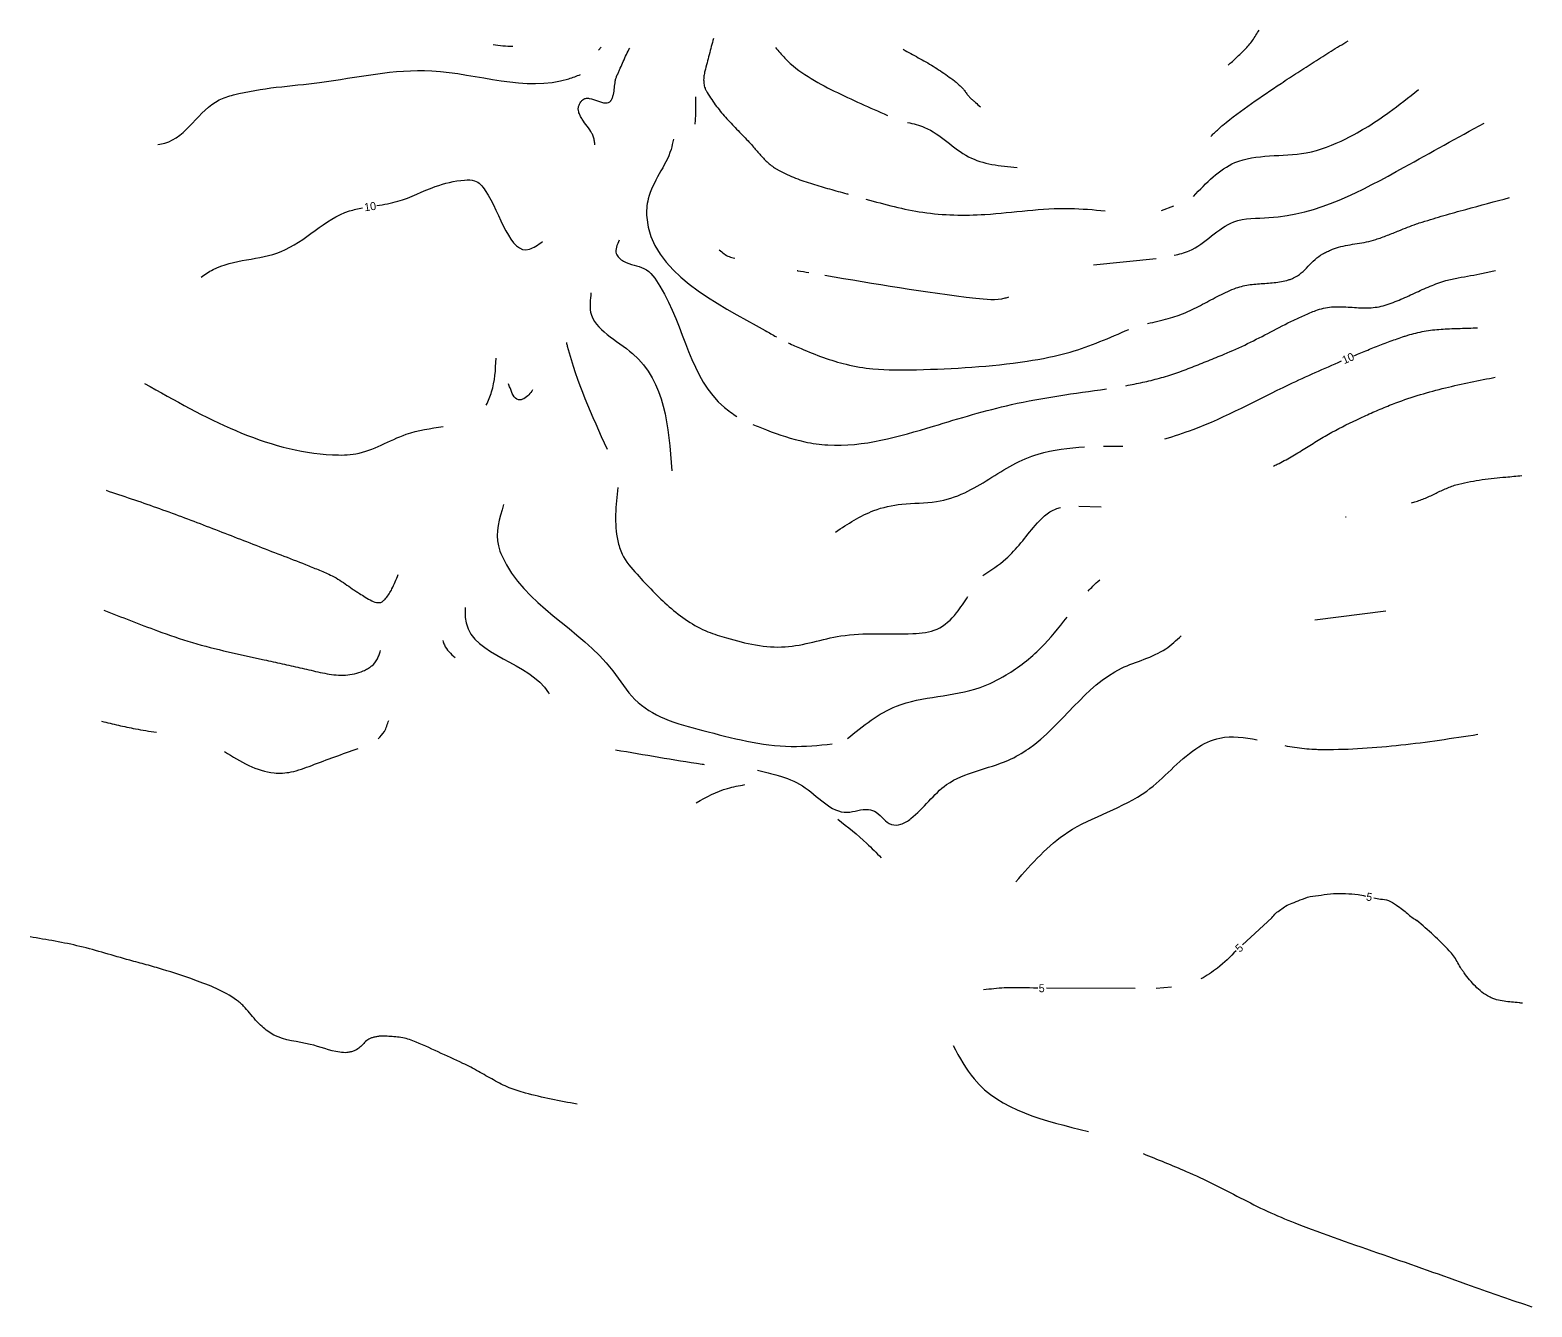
# Model space of a CAD drawing. Extents: x 366044 to 388405, y 4538112 to 4547939.
# Drawn here: x 366655.4 to 366918.2, y 4546571.8 to 4546795.3 of the extents above; entities that cross this region are included whole.
import ezdxf

# ---------------------------------------------------------------- set-up
doc = ezdxf.new("R2010")
doc.units = 0
for name, color, linetype in [('Egri_1m', 7, 'Continuous'), ('NADI', 7, 'Continuous'), ('NKOT', 7, 'Continuous')]:
    doc.layers.add(name, color=color, linetype=linetype)

msp = doc.modelspace()

# ---------------------------------------------------------------- linework, layer by layer
at = {"layer": 'Egri_1m'}
for p, q in [((366754.83, 4546791.8), (366755.31, 4546792.27)), ((366853.36, 4546763.72), (366855.55, 4546764.52)), ((366841.45, 4546754.19), (366852.44, 4546755.31)), ((366838.9, 4546711.94), (366842.8, 4546711.87)), ((366885.58, 4546710.07), (366885.7, 4546710.08)), ((366880.19, 4546692.05), (366892.62, 4546693.66))]:
    msp.add_line(p, q, dxfattribs=at)
for points in [[(366774.98, 4546793.84), (366774.22, 4546790.98), (366773.85, 4546789.54), (366773.48, 4546788.11), (366773.39, 4546787.69), (366773.31, 4546787.26), (366773.26, 4546786.39), (366773.37, 4546785.52), (366773.5, 4546785.1), (366773.58, 4546784.9), (366773.69, 4546784.69), (366775.3, 4546782.22), (366777.1, 4546780.02), (366779.03, 4546777.96), (366780.02, 4546776.93), (366781.02, 4546775.89), (366781.67, 4546775.18), (366782.29, 4546774.46), (366783.55, 4546773.04), (366784.91, 4546771.74), (366785.66, 4546771.18), (366786.06, 4546770.92), (366786.26, 4546770.8), (366786.47, 4546770.69), (366789.35, 4546769.38), (366792.3, 4546768.35), (366795.29, 4546767.48), (366798.29, 4546766.65), (366798.55, 4546766.58)], [(366865.03, 4546789.14), (366866.51, 4546790.49), (366867.24, 4546791.18), (366867.97, 4546791.87), (366868.68, 4546792.65), (366869.32, 4546793.49), (366869.91, 4546794.39), (366870.47, 4546795.3)], [(366736.4, 4546792.74), (366738.13, 4546792.56), (366739.87, 4546792.46)], [(366808.17, 4546791.92), (366810.82, 4546790.46), (366813.43, 4546788.95), (366815.93, 4546787.29), (366817.13, 4546786.39), (366817.71, 4546785.91), (366818.27, 4546785.42), (366818.71, 4546784.95), (366819.1, 4546784.42), (366819.48, 4546783.9), (366819.92, 4546783.42), (366820.36, 4546783.02), (366820.81, 4546782.62), (366821.72, 4546781.84)], [(366677.77, 4546775.24), (366678.97, 4546775.5), (366688.47, 4546783.07), (366690.96, 4546783.94), (366706.05, 4546786.12), (366725.67, 4546788.16), (366749.65, 4546786.77), (366751.72, 4546787.51)], [(366771.83, 4546783.63), (366771.78, 4546779.81), (366771.71, 4546778.82)], [(366858.96, 4546766.18), (366866.22, 4546772.09), (366878.69, 4546773.82), (366885.64, 4546776.27), (366893.2, 4546780.91), (366898.34, 4546784.87)], [(366855.58, 4546755.87), (366858.22, 4546756.66), (366866.05, 4546761.73), (366872.17, 4546762.46), (366895.84, 4546771.28), (366909.82, 4546779.02)], [(366767.96, 4546776.18), (366767.55, 4546774.41), (366763.55, 4546765.75), (366763.3, 4546762.51), (366784.05, 4546742.68), (366785.98, 4546741.59)], [(366801.66, 4546765.7), (366811.62, 4546763.39), (366822.49, 4546763.03), (366837.38, 4546764.07), (366843.52, 4546763.65)], [(366850.93, 4546743.92), (366854.55, 4546744.8), (366857.63, 4546745.86), (366860.57, 4546747.3), (366863.49, 4546748.83), (366864.96, 4546749.54), (366866.46, 4546750.16), (366868.91, 4546750.73), (366871.48, 4546750.95), (366874.04, 4546751.22), (366875.28, 4546751.48), (366875.88, 4546751.66), (366876.47, 4546751.9), (366877.84, 4546752.78), (366879.05, 4546753.95), (366880.24, 4546755.15), (366881.58, 4546756.11), (366882.25, 4546756.45), (366882.93, 4546756.77), (366884.34, 4546757.28), (366885.97, 4546757.65), (366887.61, 4546757.93), (366889.26, 4546758.22), (366890.86, 4546758.64), (366892.91, 4546759.37), (366894.93, 4546760.17), (366897.98, 4546761.35), (366899.01, 4546761.69), (366902.8, 4546762.84), (366906.62, 4546763.9), (366914.28, 4546765.98)], [(366758.48, 4546758.53), (366757.97, 4546756.16), (366759.26, 4546754.82), (366762.81, 4546753.57), (366765.61, 4546750.48), (366776.9, 4546729.25), (366779.07, 4546727.64)], [(366776, 4546756.83), (366777.74, 4546755.63), (366778.69, 4546755.37)], [(366789.62, 4546753.19), (366789.74, 4546753.17), (366791.69, 4546752.84)], [(366794.46, 4546752.38), (366820.89, 4546748.37), (366826.04, 4546748.4), (366826.68, 4546748.58)], [(366847.15, 4546733.04), (366850.09, 4546733.64), (366851.55, 4546733.98), (366853.01, 4546734.36), (366855.9, 4546735.25), (366858.73, 4546736.3), (366861.53, 4546737.42), (366864.33, 4546738.56), (366868.45, 4546740.41), (366872.48, 4546742.47), (366876.53, 4546744.52), (366878.58, 4546745.46), (366880.67, 4546746.31), (366882.05, 4546746.69), (366883.47, 4546746.85), (366886.39, 4546746.79), (366889.33, 4546746.67), (366892.17, 4546747.03), (366893.56, 4546747.49), (366894.94, 4546748.03), (366897.65, 4546749.25), (366900.37, 4546750.45), (366901.75, 4546750.98), (366903.15, 4546751.43), (366905.3, 4546751.92), (366907.47, 4546752.32), (366909.65, 4546752.72), (366911.8, 4546753.22)], [(366749.24, 4546740.59), (366749.4, 4546739.96), (366756.35, 4546721.92)], [(366788.05, 4546740.53), (366790.32, 4546739.53), (366798.2, 4546736.79), (366802.88, 4546736), (366810.51, 4546735.85), (366829.84, 4546737.34), (366837.42, 4546738.94), (366847.66, 4546742.91)], [(366735.22, 4546729.62), (366736.15, 4546731.95), (366736.94, 4546737.84)], [(366675.39, 4546733.45), (366708.32, 4546720.95), (366712.42, 4546721.13), (366721.21, 4546724.54), (366727.7, 4546725.91)], [(366743.33, 4546732.32), (366741.81, 4546730.77), (366740.85, 4546730.57), (366739.37, 4546732.7), (366739.1, 4546733.36)], [(366872.95, 4546718.98), (366873.64, 4546719.3), (366876.07, 4546720.61), (366878.44, 4546722.04), (366880.8, 4546723.5), (366883.2, 4546724.89), (366888.16, 4546727.39), (366890.7, 4546728.53), (366891.99, 4546729.08), (366893.29, 4546729.61), (366897.59, 4546731.15), (366901.95, 4546732.39), (366906.35, 4546733.42), (366910.79, 4546734.33), (366911.79, 4546734.53)], [(366781.87, 4546726.23), (366784.28, 4546725.3), (366790.94, 4546723.23), (366794.98, 4546722.68), (366813.47, 4546725.96), (366827.12, 4546729.74), (366843.76, 4546732.47)], [(366897.1, 4546712.55), (366897.92, 4546712.79), (366898.87, 4546713.1), (366899.81, 4546713.48), (366901.64, 4546714.34), (366903.48, 4546715.17), (366904.43, 4546715.53), (366904.91, 4546715.68), (366905.4, 4546715.82), (366907.44, 4546716.26), (366909.5, 4546716.6), (366911.57, 4546716.86), (366913.65, 4546717.06), (366916.43, 4546717.3)], [(366668.68, 4546714.74), (366677.49, 4546711.73), (366686.22, 4546708.48), (366694.91, 4546705.11), (366699.26, 4546703.42), (366703.61, 4546701.74), (366704.7, 4546701.3), (366705.79, 4546700.85), (366706.86, 4546700.39), (366707.94, 4546699.91), (366709.26, 4546699.2), (366710.52, 4546698.37), (366711.76, 4546697.5), (366712.38, 4546697.08), (366713.02, 4546696.68), (366714.05, 4546696.03), (366715.18, 4546695.39), (366716.26, 4546695.07), (366716.75, 4546695.12), (366716.98, 4546695.22), (366717.08, 4546695.28), (366717.19, 4546695.37), (366717.64, 4546695.83), (366718.72, 4546697.49), (366719.28, 4546698.72), (366719.79, 4546699.97)], [(366758.22, 4546715.24), (366758.23, 4546705.88), (366758.99, 4546703.57), (366761.61, 4546700.03), (366767.23, 4546694.36), (366773.99, 4546689.98), (366777.26, 4546688.89), (366787.51, 4546687.34), (366797.24, 4546689.24), (366809.87, 4546689.66), (366814.1, 4546690.43), (366817.51, 4546693.28), (366819.46, 4546696.12)], [(366738.26, 4546712.25), (366737.34, 4546705), (366737.97, 4546703.22), (366757.34, 4546683.16), (366761.21, 4546678.13), (366766.43, 4546674.78), (366773.1, 4546672.7), (366788.58, 4546669.91), (366795.76, 4546670.35)], [(366822.1, 4546699.85), (366826.13, 4546702.72), (366831.28, 4546708.59), (366834.83, 4546711.45), (366835.72, 4546711.72)], [(366840.54, 4546697.1), (366841.37, 4546697.95), (366842.56, 4546699.07)], [(366668.28, 4546693.77), (366677.68, 4546690.15), (366683.79, 4546688.1), (366690.03, 4546686.47), (366696.34, 4546685.06), (366699.49, 4546684.38), (366702.62, 4546683.68), (366704.17, 4546683.32), (366705.75, 4546682.95), (366708.97, 4546682.43), (366712.15, 4546682.62), (366713.69, 4546683.13), (366714.44, 4546683.51), (366714.81, 4546683.74), (366714.99, 4546683.87), (366715.17, 4546684), (366716.17, 4546685.23), (366716.46, 4546685.94), (366716.71, 4546686.67)], [(366731.5, 4546694.21), (366731.69, 4546691.53), (366746.09, 4546679.3), (366746.2, 4546679.11)], [(366798.42, 4546671.3), (366806.98, 4546676.95), (366821.63, 4546680.21), (366826.17, 4546682.41), (366832.26, 4546687.15), (366836.84, 4546692.53)], [(366727.59, 4546688.44), (366727.88, 4546687.66), (366729.77, 4546685.46)], [(366782.7, 4546665.73), (366786.32, 4546664.81), (366790.55, 4546663.01), (366798.4, 4546658.37), (366802.13, 4546658.85), (366803.44, 4546658.38), (366806.11, 4546656.25), (366807.78, 4546656.28), (366809.52, 4546657.27), (366815.78, 4546663.23), (366826.59, 4546667.5), (366830.12, 4546669.51), (366846.39, 4546683.59), (366854.12, 4546686.99), (366856.83, 4546689.28)], [(366667.91, 4546674.33), (366669.38, 4546673.96), (366670.85, 4546673.61), (366672.33, 4546673.29), (366673.82, 4546673), (366675.66, 4546672.67), (366677.51, 4546672.41)], [(366716.31, 4546671.22), (366717.38, 4546672.54), (366718.14, 4546674.47)], [(366689.42, 4546669), (366698.11, 4546665.27), (366701.05, 4546665.43), (366704.67, 4546666.59), (366712.78, 4546669.55)], [(366827.88, 4546646.2), (366836.98, 4546654.89), (366850.8, 4546662.1), (366859.41, 4546669.51), (366863.59, 4546671.38), (366870.13, 4546671.07)], [(366874.97, 4546670.06), (366876.67, 4546669.76), (366878.38, 4546669.55), (366880.09, 4546669.42), (366880.95, 4546669.39), (366881.8, 4546669.38), (366888.54, 4546669.58), (366895.28, 4546670.16), (366902.02, 4546671.02), (366908.75, 4546672.03)], [(366757.84, 4546669.32), (366772.97, 4546666.82), (366773.37, 4546666.76)], [(366771.95, 4546660.06), (366777.44, 4546662.57), (366780.46, 4546663.22)], [(366796.73, 4546657.18), (366801.79, 4546652.94), (366804.33, 4546650.41)], [(366751.11, 4546607.28), (366742.07, 4546609.24), (366739.22, 4546610.17), (366736.5, 4546611.52), (366733.83, 4546613.02), (366732.49, 4546613.75), (366731.13, 4546614.43), (366726.81, 4546616.43), (366722.38, 4546618.37), (366721.19, 4546618.76), (366719.98, 4546618.99), (366718.76, 4546619.11), (366717.55, 4546619.2), (366716.94, 4546619.21), (366716.33, 4546619.15), (366715.72, 4546619.04), (366715.11, 4546618.88), (366714.29, 4546618.42), (366713.6, 4546617.75), (366712.91, 4546617.09), (366712.1, 4546616.62), (366711.48, 4546616.44), (366710.84, 4546616.32), (366709.58, 4546616.38), (366704.39, 4546617.76), (366698.04, 4546619.39), (366695.98, 4546620.87), (366694.84, 4546622.01), (366693.8, 4546623.25), (366692.73, 4546624.46), (366692.15, 4546625.01), (366691.51, 4546625.51), (366687.98, 4546627.51), (366684.22, 4546629.02), (366678.58, 4546630.87), (366675.73, 4546631.7), (366672.83, 4546632.48), (366664.12, 4546634.9), (366655.38, 4546636.56)]]:
    msp.add_spline(points, degree=3, dxfattribs=at)
at = {"layer": 'NADI'}
for p, q in [((366843.22, 4546722.45), (366846.63, 4546722.48)), ((366872.71, 4546639.92), (366867.57, 4546635.18)), ((366848.74, 4546627.53), (366833.24, 4546627.58)), ((366855.15, 4546627.75), (366852.42, 4546627.54))]:
    msp.add_line(p, q, dxfattribs=at)
for points in [[(366862, 4546776.66), (366862.5, 4546777.17), (366863.02, 4546777.67), (366863.55, 4546778.15), (366864.1, 4546778.62), (366869.1, 4546782.43), (366874.3, 4546785.96), (366877.21, 4546787.86), (366880.12, 4546789.75), (366883.05, 4546791.6), (366886.02, 4546793.4)], [(366754.21, 4546775.18), (366754.15, 4546775.85), (366753.99, 4546776.55), (366753.7, 4546777.21), (366752.88, 4546778.46), (366752.01, 4546779.68), (366751.65, 4546780.31), (366751.39, 4546780.97), (366751.32, 4546781.49), (366751.34, 4546781.76), (366751.4, 4546782.03), (366751.51, 4546782.31), (366751.67, 4546782.58), (366751.86, 4546782.82), (366752.07, 4546783.05), (366752.32, 4546783.23), (366752.6, 4546783.33), (366753.24, 4546783.33), (366754.68, 4546782.91), (366756.06, 4546782.53), (366756.62, 4546782.59), (366756.85, 4546782.72), (366756.95, 4546782.82), (366757, 4546782.88), (366757.04, 4546782.94), (366757.3, 4546783.46), (366757.46, 4546784.01), (366757.65, 4546785.18), (366757.8, 4546786.36), (366757.93, 4546786.93), (366758.03, 4546787.2), (366758.08, 4546787.33), (366758.14, 4546787.46), (366758.28, 4546787.74), (366758.41, 4546788.03), (366758.67, 4546788.61), (366759.19, 4546789.81), (366759.73, 4546791), (366760.34, 4546792.15)], [(366785.83, 4546792.25), (366787.48, 4546790.36), (366796.12, 4546784.62), (366805.45, 4546780.36)], [(366808.93, 4546779.14), (366811.92, 4546778.26), (366819.62, 4546773.12), (366828.12, 4546771.22)], [(366716.08, 4546764.57), (366719.74, 4546765.33), (366726.3, 4546767.89), (366731.42, 4546769.04), (366733.18, 4546768.92), (366735.04, 4546767.21), (366742.79, 4546756.94), (366745.03, 4546758.27)], [(366685.3, 4546752.07), (366687.4, 4546753.37), (366699.3, 4546756.53), (366711.29, 4546763.63), (366713.57, 4546764.2)], [(366753.54, 4546749.29), (366753.48, 4546745.94), (366760.82, 4546738.67), (366767.66, 4546718.14)], [(366887.05, 4546738.29), (366889.46, 4546739.29), (366891.88, 4546740.25), (366894.33, 4546741.16), (366895.57, 4546741.58), (366896.19, 4546741.79), (366896.82, 4546741.98), (366899.71, 4546742.64), (366902.67, 4546742.96), (366905.66, 4546743.08), (366908.65, 4546743.17)], [(366853.95, 4546723.72), (366858.9, 4546725.39), (366875.73, 4546733.26), (366884.89, 4546737.37)], [(366796.34, 4546707.43), (366803.03, 4546711.18), (366807.95, 4546712.31), (366813.99, 4546712.75), (366818.94, 4546714.31), (366827.37, 4546719.21), (366831.8, 4546721.07), (366839.92, 4546722.37)], [(366872.71, 4546639.92), (366873.36, 4546640.72), (366874.23, 4546641.34), (366875.1, 4546641.97), (366876.22, 4546642.45), (366877.65, 4546643.03), (366879.38, 4546643.61), (366881.32, 4546643.89), (366883.46, 4546644.15), (366885.6, 4546644.14), (366887.77, 4546643.99), (366889.05, 4546643.72)], [(366890.54, 4546643.42), (366891.7, 4546643.2), (366893.09, 4546642.93), (366894.48, 4546642.12), (366895.57, 4546641.37), (366896.41, 4546640.66), (366897.19, 4546640.01), (366898.06, 4546639.46)], [(366916.53, 4546624.94), (366915.94, 4546625.02), (366914.63, 4546625.16), (366913.32, 4546625.31), (366912.02, 4546625.58), (366911.38, 4546625.8), (366911.06, 4546625.93), (366910.75, 4546626.08), (366909.42, 4546626.92), (366908.3, 4546627.93), (366907.3, 4546629.06), (366906.35, 4546630.25), (366906, 4546630.73), (366905.69, 4546631.23), (366905.1, 4546632.26), (366904.49, 4546633.25), (366903.74, 4546634.13), (366898.06, 4546639.46)], [(366866.45, 4546634.15), (366863.17, 4546631.12), (366860.27, 4546629.2)], [(366831.72, 4546627.58), (366825.87, 4546627.63), (366822.25, 4546627.3)], [(366816.91, 4546617.55), (366820.57, 4546611.71), (366840.59, 4546602.53)], [(366850.15, 4546598.64), (366857.7, 4546595.52), (366862.48, 4546593.31), (366867.17, 4546590.9), (366871.89, 4546588.55), (366876.73, 4546586.5), (366892.13, 4546580.96), (366907.56, 4546575.52), (366918.2, 4546571.79)]]:
    msp.add_spline(points, degree=3, dxfattribs=at)

# ---------------------------------------------------------------- texts
at = {"layer": 'NKOT'}
for s, rotation, p in [('10', 8.1825, (366713.96, 4546763.56)), ('10', 23.0434, (366885.34, 4546736.8)), ('5', 348.9427, (366889.09, 4546642.98)), ('5', 42.6904, (366867.06, 4546633.76)), ('5', 359.8224, (366831.89, 4546626.88))]:
    msp.add_text(s, height=1.4, rotation=rotation, dxfattribs=at).set_placement(p)

doc.saveas('drawing.dxf')
